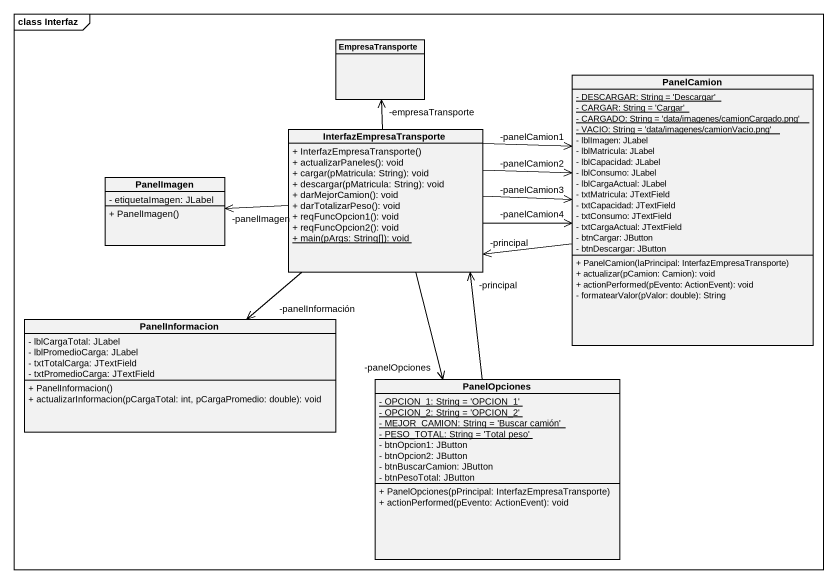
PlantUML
@startuml
mainframe class Interfaz
hide circle
hide empty members
skinparam classAttributeIconSize 0
class EmpresaTransporte
class PanelCamion {
  {static} - DESCARGAR: String = 'Descargar'
  {static} - CARGAR: String = 'Cargar'
  {static} - CARGADO: String = 'data/imagenes/camionCargado.png'
  {static} - VACIO: String = 'data/imagenes/camionVacio.png'
  - lblImagen: JLabel
  - lblMatricula: JLabel
  - lblCapacidad: JLabel
  - lblConsumo: JLabel
  - lblCargaActual: JLabel
  - txtMatricula: JTextField
  - txtCapacidad: JTextField
  - txtConsumo: JTextField
  - txtCargaActual: JTextField
  - btnCargar: JButton
  - btnDescargar: JButton
  + PanelCamion(laPrincipal: InterfazEmpresaTransporte)
  + actualizar(pCamion: Camion): void
  + actionPerformed(pEvento: ActionEvent): void
  - formatearValor(pValor: double): String
}
class InterfazEmpresaTransporte {
  + InterfazEmpresaTransporte()
  + actualizarPaneles(): void
  + cargar(pMatricula: String): void
  + descargar(pMatricula: String): void
  + darMejorCamion(): void
  + darTotalizarPeso(): void
  + reqFuncOpcion1(): void
  + reqFuncOpcion2(): void
  {static} + main(pArgs: String[]): void
}
class PanelImagen {
  - etiquetaImagen: JLabel
  + PanelImagen()
}
class PanelInformacion {
  - lblCargaTotal: JLabel
  - lblPromedioCarga: JLabel
  - txtTotalCarga: JTextField
  - txtPromedioCarga: JTextField
  + PanelInformacion()
  + actualizarInformacion(pCargaTotal: int, pCargaPromedio: double): void
}
class PanelOpciones {
  {static} - OPCION_1: String = 'OPCION_1'
  {static} - OPCION_2: String = 'OPCION_2'
  {static} - MEJOR_CAMION: String = 'Buscar camión'
  {static} - PESO_TOTAL: String = 'Total peso'
  - btnOpcion1: JButton
  - btnOpcion2: JButton
  - btnBuscarCamion: JButton
  - btnPesoTotal: JButton
  + PanelOpciones(pPrincipal: InterfazEmpresaTransporte)
  + actionPerformed(pEvento: ActionEvent): void
}
PanelCamion -left-> "-principal" InterfazEmpresaTransporte
InterfazEmpresaTransporte -up-> "-empresaTransporte" EmpresaTransporte
InterfazEmpresaTransporte -right-> "-panelCamion1" PanelCamion
InterfazEmpresaTransporte -right-> "-panelCamion2" PanelCamion
InterfazEmpresaTransporte -right-> "-panelCamion3" PanelCamion
InterfazEmpresaTransporte -right-> "-panelCamion4" PanelCamion
InterfazEmpresaTransporte -left-> "-panelImagen" PanelImagen
InterfazEmpresaTransporte --> "-panelInformación" PanelInformacion
InterfazEmpresaTransporte --> "-panelOpciones" PanelOpciones
PanelOpciones -up-> "-principal" InterfazEmpresaTransporte
@enduml
